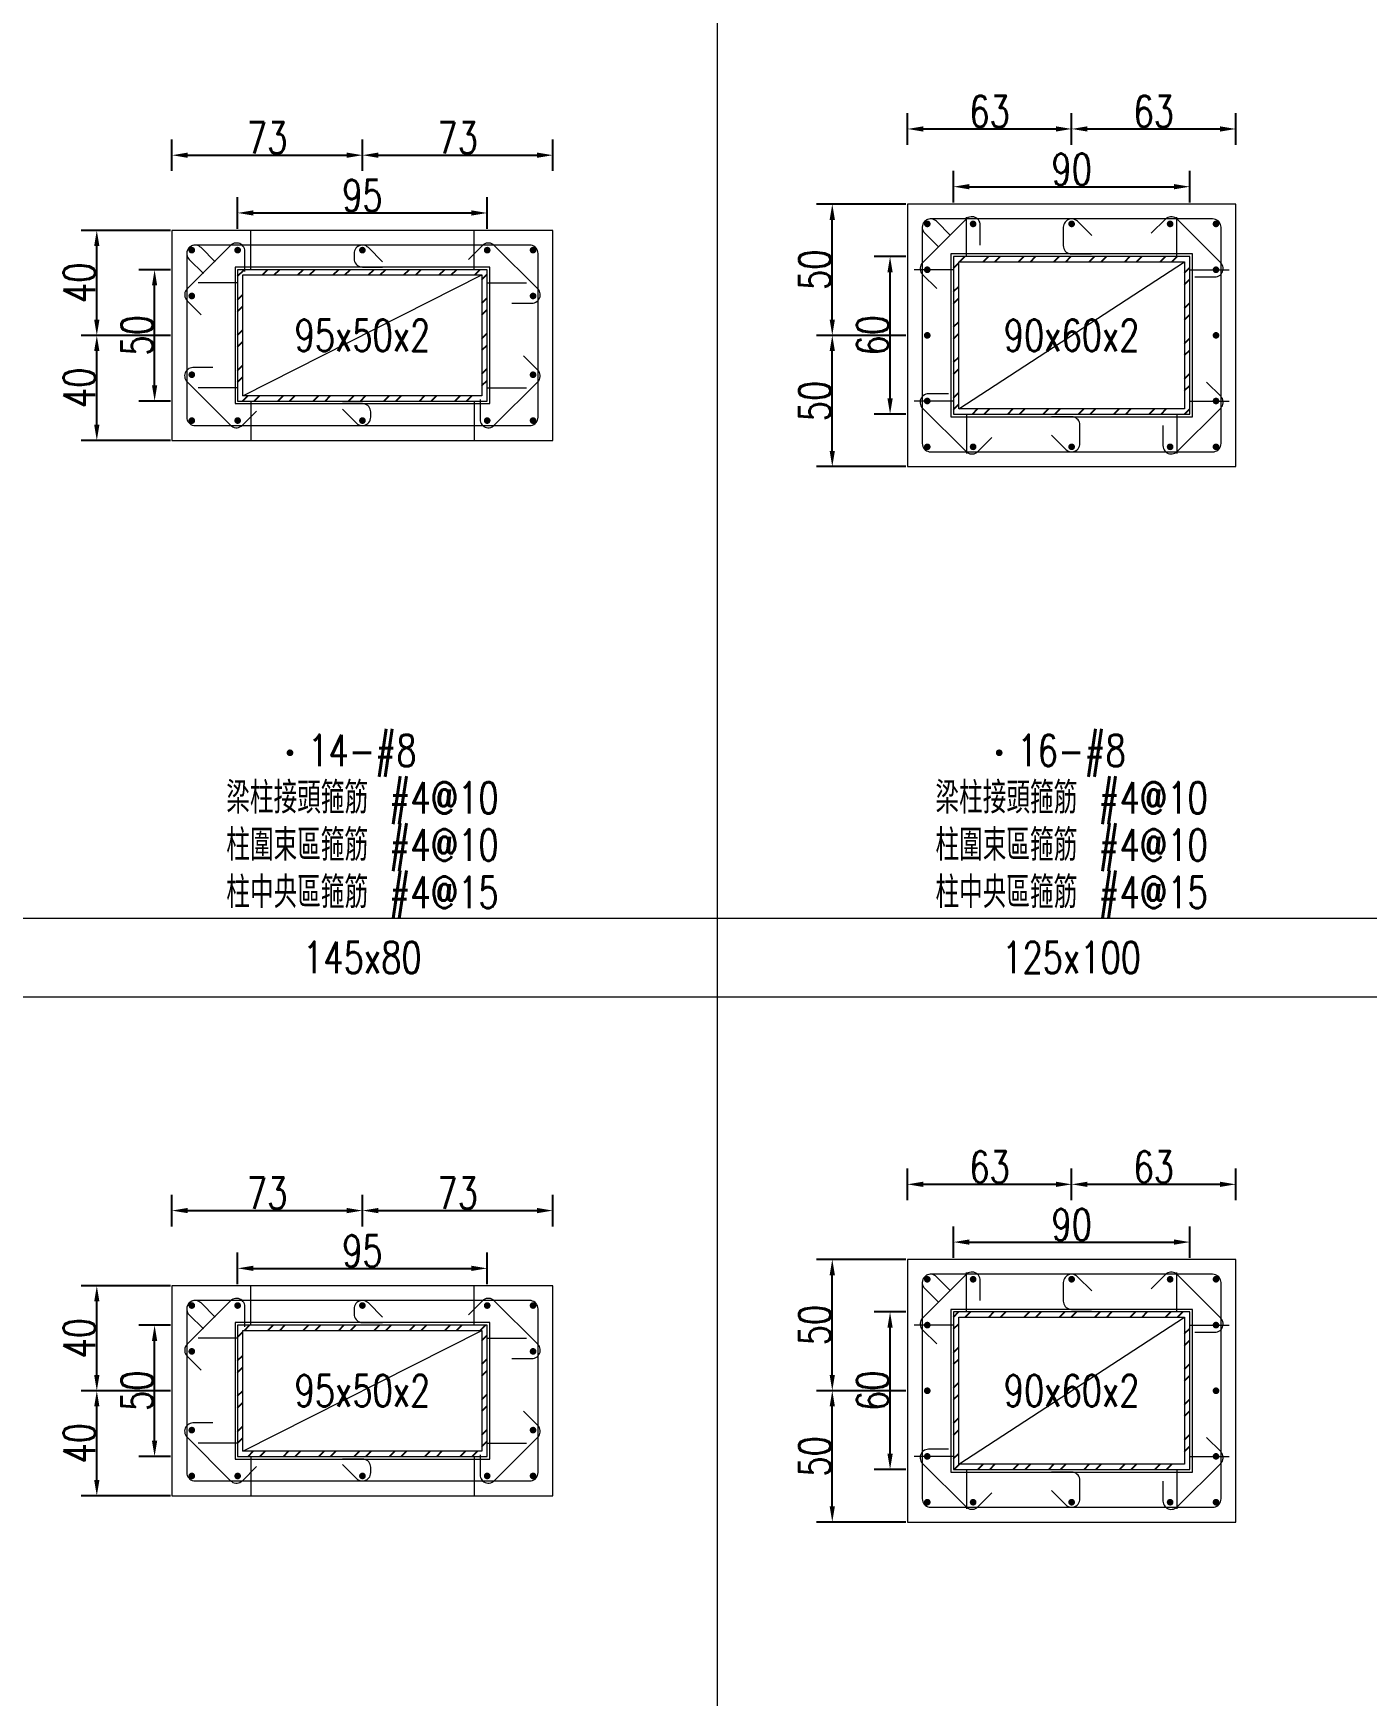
# Model space of a CAD drawing. Header units: millimetres. Extents: x 0 to 3905, y 0 to 8880.
# Drawn here: x 920 to 1427, y 6568 to 7201 of the extents above; entities that cross this region are included whole.
import ezdxf
from ezdxf.enums import TextEntityAlignment as Align

# ---------------------------------------------------------------- set-up
doc = ezdxf.new("R2010")
doc.units = ezdxf.units.MM
doc.layers.get('DEFPOINTS').update_dxf_attribs({"color": 3})
for name, color, linetype in [('Hatch線', 6, 'Continuous'), ('主筋斷面', 2, 'Continuous'), ('文字-主筋根數', 7, 'Continuous'), ('文字-剪力筋 中央區', 7, 'Continuous'), ('文字-剪力筋-BC', 7, 'Continuous'), ('文字-剪力筋-圍束區', 7, 'Continuous'), ('文字-斷面尺寸', 7, 'Continuous'), ('文字-輔助字', 7, 'Continuous'), ('柱斷面線', 4, 'Continuous'), ('標註字', 4, 'Continuous'), ('箍筋線', 1, 'Continuous'), ('網格線', 7, 'Continuous'), ('鋼柱', 11, 'Continuous')]:
    doc.layers.add(name, color=color, linetype=linetype)
doc.styles.add('note', font='txt.shx', dxfattribs={"width": 0.75, "height": 12})
doc.styles.add('txt', font='txt.shx', dxfattribs={"height": 0.2, "bigfont": 'chineset.shx'})
doc.dimstyles.new('RCAD_DIM', dxfattribs={"dimtxt": 12, "dimasz": 6, "dimexe": 6, "dimexo": 0.625, "dimtad": 1, "dimdec": 0, "dimdsep": 46, "dimtxsty": 'note', "dimcen": 2.5, "dimclrd": 256, "dimclre": 256, "dimclrt": 256, "dimadec": 0, "dimazin": 0, "dimtfac": 1, "dimtmove": 0, "dimatfit": 3, "dimfxl": 0, "dimtolj": 1, "dimarcsym": 0})

# ---------------------------------------------------------------- blocks, each defined once
blk = doc.blocks.new('*D642')
at = {"layer": 'DEFPOINTS', "color": 0}
for p in [(1092.5, 6730.625), (997.5, 6724), (1092.5, 6724)]:
    blk.add_point(p, dxfattribs=at)
at = {"layer": '標註字', "lineweight": -2}
for p, q in [((997.5, 6724.625), (997.5, 6736.625)), ((1092.5, 6724.625), (1092.5, 6736.625)), ((1003.5, 6730.625), (1086.5, 6730.625))]:
    blk.add_line(p, q, dxfattribs=at)
at = {"layer": '標註字'}
for points in [[(1003.5, 6731.625), (1003.5, 6729.625), (997.5, 6730.625)], [(1086.5, 6729.625), (1086.5, 6731.625), (1092.5, 6730.625)]]:
    blk.add_solid(points, dxfattribs=at)
at = {"layer": '標註字', "insert": (1045, 6737.25), "char_height": 12, "attachment_point": 5, "style": 'note'}
blk.add_mtext('\\A1;95', dxfattribs=at)
blk = doc.blocks.new('*D643')
at = {"layer": 'DEFPOINTS', "color": 0}
for p in [(965.875, 6709), (972.5, 6709), (972.5, 6659)]:
    blk.add_point(p, dxfattribs=at)
at = {"layer": '標註字', "lineweight": -2}
for p, q in [((971.875, 6709), (959.875, 6709)), ((965.875, 6665), (965.875, 6703)), ((971.875, 6659), (959.875, 6659))]:
    blk.add_line(p, q, dxfattribs=at)
at = {"layer": '標註字'}
for points in [[(966.875, 6703), (964.875, 6703), (965.875, 6709)], [(964.875, 6665), (966.875, 6665), (965.875, 6659)]]:
    blk.add_solid(points, dxfattribs=at)
at = {"layer": '標註字', "insert": (959.25, 6684), "char_height": 12, "attachment_point": 5, "rotation": 90, "style": 'note'}
blk.add_mtext('\\A1;50', dxfattribs=at)
blk = doc.blocks.new('*D644')
at = {"layer": 'DEFPOINTS', "color": 0}
for p in [(1045, 6752.625), (972.5, 6746), (1045, 6746)]:
    blk.add_point(p, dxfattribs=at)
at = {"layer": '標註字', "lineweight": -2}
for p, q in [((972.5, 6746.625), (972.5, 6758.625)), ((1045, 6746.625), (1045, 6758.625)), ((978.5, 6752.625), (1039, 6752.625))]:
    blk.add_line(p, q, dxfattribs=at)
at = {"layer": '標註字'}
for points in [[(978.5, 6753.625), (978.5, 6751.625), (972.5, 6752.625)], [(1039, 6751.625), (1039, 6753.625), (1045, 6752.625)]]:
    blk.add_solid(points, dxfattribs=at)
at = {"layer": '標註字', "insert": (1008.75, 6759.25), "char_height": 12, "attachment_point": 5, "style": 'note'}
blk.add_mtext('\\A1;73', dxfattribs=at)
blk = doc.blocks.new('*D645')
at = {"layer": 'DEFPOINTS', "color": 0}
for p in [(1117.5, 6752.625), (1045, 6746), (1117.5, 6746)]:
    blk.add_point(p, dxfattribs=at)
at = {"layer": '標註字', "lineweight": -2}
for p, q in [((1045, 6746.625), (1045, 6758.625)), ((1117.5, 6746.625), (1117.5, 6758.625)), ((1051, 6752.625), (1111.5, 6752.625))]:
    blk.add_line(p, q, dxfattribs=at)
at = {"layer": '標註字'}
for points in [[(1051, 6753.625), (1051, 6751.625), (1045, 6752.625)], [(1111.5, 6751.625), (1111.5, 6753.625), (1117.5, 6752.625)]]:
    blk.add_solid(points, dxfattribs=at)
at = {"layer": '標註字', "insert": (1081.25, 6759.25), "char_height": 12, "attachment_point": 5, "style": 'note'}
blk.add_mtext('\\A1;73', dxfattribs=at)
blk = doc.blocks.new('*D646')
at = {"layer": 'DEFPOINTS', "color": 0}
for p in [(943.875, 6684), (972.5, 6684), (972.5, 6644)]:
    blk.add_point(p, dxfattribs=at)
at = {"layer": '標註字', "lineweight": -2}
for p, q in [((971.875, 6684), (937.875, 6684)), ((943.875, 6650), (943.875, 6678)), ((971.875, 6644), (937.875, 6644))]:
    blk.add_line(p, q, dxfattribs=at)
at = {"layer": '標註字'}
for points in [[(944.875, 6678), (942.875, 6678), (943.875, 6684)], [(942.875, 6650), (944.875, 6650), (943.875, 6644)]]:
    blk.add_solid(points, dxfattribs=at)
at = {"layer": '標註字', "insert": (937.25, 6664), "char_height": 12, "attachment_point": 5, "rotation": 90, "style": 'note'}
blk.add_mtext('\\A1;40', dxfattribs=at)
blk = doc.blocks.new('*D647')
at = {"layer": 'DEFPOINTS', "color": 0}
for p in [(943.875, 6724), (972.5, 6724), (972.5, 6684)]:
    blk.add_point(p, dxfattribs=at)
at = {"layer": '標註字', "lineweight": -2}
for p, q in [((971.875, 6724), (937.875, 6724)), ((943.875, 6690), (943.875, 6718)), ((971.875, 6684), (937.875, 6684))]:
    blk.add_line(p, q, dxfattribs=at)
at = {"layer": '標註字'}
for points in [[(944.875, 6718), (942.875, 6718), (943.875, 6724)], [(942.875, 6690), (944.875, 6690), (943.875, 6684)]]:
    blk.add_solid(points, dxfattribs=at)
at = {"layer": '標註字', "insert": (937.25, 6704), "char_height": 12, "attachment_point": 5, "rotation": 90, "style": 'note'}
blk.add_mtext('\\A1;40', dxfattribs=at)
blk = doc.blocks.new('Circle_Filled')
at = {"const_width": 0.5}
blk.add_lwpolyline([(-0.25, 0, 1), (0.25, 0, 1)], format="xyb", close=True, dxfattribs=at)
blk = doc.blocks.new('*D648')
at = {"layer": 'DEFPOINTS', "color": 0}
for p in [(1092.5, 7132.625), (997.5, 7126), (1092.5, 7126)]:
    blk.add_point(p, dxfattribs=at)
at = {"layer": '標註字', "lineweight": -2}
for p, q in [((997.5, 7126.625), (997.5, 7138.625)), ((1092.5, 7126.625), (1092.5, 7138.625)), ((1003.5, 7132.625), (1086.5, 7132.625))]:
    blk.add_line(p, q, dxfattribs=at)
at = {"layer": '標註字'}
for points in [[(1003.5, 7133.625), (1003.5, 7131.625), (997.5, 7132.625)], [(1086.5, 7131.625), (1086.5, 7133.625), (1092.5, 7132.625)]]:
    blk.add_solid(points, dxfattribs=at)
at = {"layer": '標註字', "insert": (1045, 7139.25), "char_height": 12, "attachment_point": 5, "style": 'note'}
blk.add_mtext('\\A1;95', dxfattribs=at)
blk = doc.blocks.new('*D649')
at = {"layer": 'DEFPOINTS', "color": 0}
for p in [(965.875, 7111), (972.5, 7111), (972.5, 7061)]:
    blk.add_point(p, dxfattribs=at)
at = {"layer": '標註字', "lineweight": -2}
for p, q in [((971.875, 7111), (959.875, 7111)), ((965.875, 7067), (965.875, 7105)), ((971.875, 7061), (959.875, 7061))]:
    blk.add_line(p, q, dxfattribs=at)
at = {"layer": '標註字'}
for points in [[(966.875, 7105), (964.875, 7105), (965.875, 7111)], [(964.875, 7067), (966.875, 7067), (965.875, 7061)]]:
    blk.add_solid(points, dxfattribs=at)
at = {"layer": '標註字', "insert": (959.25, 7086), "char_height": 12, "attachment_point": 5, "rotation": 90, "style": 'note'}
blk.add_mtext('\\A1;50', dxfattribs=at)
blk = doc.blocks.new('*D650')
at = {"layer": 'DEFPOINTS', "color": 0}
for p in [(1045, 7154.625), (972.5, 7148), (1045, 7148)]:
    blk.add_point(p, dxfattribs=at)
at = {"layer": '標註字', "lineweight": -2}
for p, q in [((972.5, 7148.625), (972.5, 7160.625)), ((1045, 7148.625), (1045, 7160.625)), ((978.5, 7154.625), (1039, 7154.625))]:
    blk.add_line(p, q, dxfattribs=at)
at = {"layer": '標註字'}
for points in [[(978.5, 7155.625), (978.5, 7153.625), (972.5, 7154.625)], [(1039, 7153.625), (1039, 7155.625), (1045, 7154.625)]]:
    blk.add_solid(points, dxfattribs=at)
at = {"layer": '標註字', "insert": (1008.75, 7161.25), "char_height": 12, "attachment_point": 5, "style": 'note'}
blk.add_mtext('\\A1;73', dxfattribs=at)
blk = doc.blocks.new('*D651')
at = {"layer": 'DEFPOINTS', "color": 0}
for p in [(1117.5, 7154.625), (1045, 7148), (1117.5, 7148)]:
    blk.add_point(p, dxfattribs=at)
at = {"layer": '標註字', "lineweight": -2}
for p, q in [((1045, 7148.625), (1045, 7160.625)), ((1117.5, 7148.625), (1117.5, 7160.625)), ((1051, 7154.625), (1111.5, 7154.625))]:
    blk.add_line(p, q, dxfattribs=at)
at = {"layer": '標註字'}
for points in [[(1051, 7155.625), (1051, 7153.625), (1045, 7154.625)], [(1111.5, 7153.625), (1111.5, 7155.625), (1117.5, 7154.625)]]:
    blk.add_solid(points, dxfattribs=at)
at = {"layer": '標註字', "insert": (1081.25, 7161.25), "char_height": 12, "attachment_point": 5, "style": 'note'}
blk.add_mtext('\\A1;73', dxfattribs=at)
blk = doc.blocks.new('*D652')
at = {"layer": 'DEFPOINTS', "color": 0}
for p in [(943.875, 7086), (972.5, 7086), (972.5, 7046)]:
    blk.add_point(p, dxfattribs=at)
at = {"layer": '標註字', "lineweight": -2}
for p, q in [((971.875, 7086), (937.875, 7086)), ((943.875, 7052), (943.875, 7080)), ((971.875, 7046), (937.875, 7046))]:
    blk.add_line(p, q, dxfattribs=at)
at = {"layer": '標註字'}
for points in [[(944.875, 7080), (942.875, 7080), (943.875, 7086)], [(942.875, 7052), (944.875, 7052), (943.875, 7046)]]:
    blk.add_solid(points, dxfattribs=at)
at = {"layer": '標註字', "insert": (937.25, 7066), "char_height": 12, "attachment_point": 5, "rotation": 90, "style": 'note'}
blk.add_mtext('\\A1;40', dxfattribs=at)
blk = doc.blocks.new('*D653')
at = {"layer": 'DEFPOINTS', "color": 0}
for p in [(943.875, 7126), (972.5, 7126), (972.5, 7086)]:
    blk.add_point(p, dxfattribs=at)
at = {"layer": '標註字', "lineweight": -2}
for p, q in [((971.875, 7126), (937.875, 7126)), ((943.875, 7092), (943.875, 7120)), ((971.875, 7086), (937.875, 7086))]:
    blk.add_line(p, q, dxfattribs=at)
at = {"layer": '標註字'}
for points in [[(944.875, 7120), (942.875, 7120), (943.875, 7126)], [(942.875, 7092), (944.875, 7092), (943.875, 7086)]]:
    blk.add_solid(points, dxfattribs=at)
at = {"layer": '標註字', "insert": (937.25, 7106), "char_height": 12, "attachment_point": 5, "rotation": 90, "style": 'note'}
blk.add_mtext('\\A1;40', dxfattribs=at)
blk = doc.blocks.new('*D774')
at = {"layer": 'DEFPOINTS', "color": 0}
for p in [(1360, 6740.625), (1270, 6734), (1360, 6734)]:
    blk.add_point(p, dxfattribs=at)
at = {"layer": '標註字', "lineweight": -2}
for p, q in [((1270, 6734.625), (1270, 6746.625)), ((1360, 6734.625), (1360, 6746.625)), ((1276, 6740.625), (1354, 6740.625))]:
    blk.add_line(p, q, dxfattribs=at)
at = {"layer": '標註字'}
for points in [[(1276, 6741.625), (1276, 6739.625), (1270, 6740.625)], [(1354, 6739.625), (1354, 6741.625), (1360, 6740.625)]]:
    blk.add_solid(points, dxfattribs=at)
at = {"layer": '標註字', "insert": (1315, 6747.25), "char_height": 12, "attachment_point": 5, "style": 'note'}
blk.add_mtext('\\A1;90', dxfattribs=at)
blk = doc.blocks.new('*D775')
at = {"layer": 'DEFPOINTS', "color": 0}
for p in [(1245.875, 6714), (1252.5, 6714), (1252.5, 6654)]:
    blk.add_point(p, dxfattribs=at)
at = {"layer": '標註字', "lineweight": -2}
for p, q in [((1251.875, 6714), (1239.875, 6714)), ((1245.875, 6660), (1245.875, 6708)), ((1251.875, 6654), (1239.875, 6654))]:
    blk.add_line(p, q, dxfattribs=at)
at = {"layer": '標註字'}
for points in [[(1246.875, 6708), (1244.875, 6708), (1245.875, 6714)], [(1244.875, 6660), (1246.875, 6660), (1245.875, 6654)]]:
    blk.add_solid(points, dxfattribs=at)
at = {"layer": '標註字', "insert": (1239.25, 6684), "char_height": 12, "attachment_point": 5, "rotation": 90, "style": 'note'}
blk.add_mtext('\\A1;60', dxfattribs=at)
blk = doc.blocks.new('*D776')
at = {"layer": 'DEFPOINTS', "color": 0}
for p in [(1315, 6762.625), (1252.5, 6756), (1315, 6756)]:
    blk.add_point(p, dxfattribs=at)
at = {"layer": '標註字', "lineweight": -2}
for p, q in [((1252.5, 6756.625), (1252.5, 6768.625)), ((1315, 6756.625), (1315, 6768.625)), ((1258.5, 6762.625), (1309, 6762.625))]:
    blk.add_line(p, q, dxfattribs=at)
at = {"layer": '標註字'}
for points in [[(1258.5, 6763.625), (1258.5, 6761.625), (1252.5, 6762.625)], [(1309, 6761.625), (1309, 6763.625), (1315, 6762.625)]]:
    blk.add_solid(points, dxfattribs=at)
at = {"layer": '標註字', "insert": (1283.75, 6769.25), "char_height": 12, "attachment_point": 5, "style": 'note'}
blk.add_mtext('\\A1;63', dxfattribs=at)
blk = doc.blocks.new('*D777')
at = {"layer": 'DEFPOINTS', "color": 0}
for p in [(1377.5, 6762.625), (1315, 6756), (1377.5, 6756)]:
    blk.add_point(p, dxfattribs=at)
at = {"layer": '標註字', "lineweight": -2}
for p, q in [((1315, 6756.625), (1315, 6768.625)), ((1377.5, 6756.625), (1377.5, 6768.625)), ((1321, 6762.625), (1371.5, 6762.625))]:
    blk.add_line(p, q, dxfattribs=at)
at = {"layer": '標註字'}
for points in [[(1321, 6763.625), (1321, 6761.625), (1315, 6762.625)], [(1371.5, 6761.625), (1371.5, 6763.625), (1377.5, 6762.625)]]:
    blk.add_solid(points, dxfattribs=at)
at = {"layer": '標註字', "insert": (1346.25, 6769.25), "char_height": 12, "attachment_point": 5, "style": 'note'}
blk.add_mtext('\\A1;63', dxfattribs=at)
blk = doc.blocks.new('*D778')
at = {"layer": 'DEFPOINTS', "color": 0}
for p in [(1223.875, 6684), (1252.5, 6684), (1252.5, 6634)]:
    blk.add_point(p, dxfattribs=at)
at = {"layer": '標註字', "lineweight": -2}
for p, q in [((1251.875, 6684), (1217.875, 6684)), ((1223.875, 6640), (1223.875, 6678)), ((1251.875, 6634), (1217.875, 6634))]:
    blk.add_line(p, q, dxfattribs=at)
at = {"layer": '標註字'}
for points in [[(1224.875, 6678), (1222.875, 6678), (1223.875, 6684)], [(1222.875, 6640), (1224.875, 6640), (1223.875, 6634)]]:
    blk.add_solid(points, dxfattribs=at)
at = {"layer": '標註字', "insert": (1217.25, 6659), "char_height": 12, "attachment_point": 5, "rotation": 90, "style": 'note'}
blk.add_mtext('\\A1;50', dxfattribs=at)
blk = doc.blocks.new('*D779')
at = {"layer": 'DEFPOINTS', "color": 0}
for p in [(1223.875, 6734), (1252.5, 6734), (1252.5, 6684)]:
    blk.add_point(p, dxfattribs=at)
at = {"layer": '標註字', "lineweight": -2}
for p, q in [((1251.875, 6734), (1217.875, 6734)), ((1223.875, 6690), (1223.875, 6728)), ((1251.875, 6684), (1217.875, 6684))]:
    blk.add_line(p, q, dxfattribs=at)
at = {"layer": '標註字'}
for points in [[(1224.875, 6728), (1222.875, 6728), (1223.875, 6734)], [(1222.875, 6690), (1224.875, 6690), (1223.875, 6684)]]:
    blk.add_solid(points, dxfattribs=at)
at = {"layer": '標註字', "insert": (1217.25, 6709), "char_height": 12, "attachment_point": 5, "rotation": 90, "style": 'note'}
blk.add_mtext('\\A1;50', dxfattribs=at)
blk = doc.blocks.new('*D780')
at = {"layer": 'DEFPOINTS', "color": 0}
for p in [(1360, 7142.625), (1270, 7136), (1360, 7136)]:
    blk.add_point(p, dxfattribs=at)
at = {"layer": '標註字', "lineweight": -2}
for p, q in [((1270, 7136.625), (1270, 7148.625)), ((1360, 7136.625), (1360, 7148.625)), ((1276, 7142.625), (1354, 7142.625))]:
    blk.add_line(p, q, dxfattribs=at)
at = {"layer": '標註字'}
for points in [[(1276, 7143.625), (1276, 7141.625), (1270, 7142.625)], [(1354, 7141.625), (1354, 7143.625), (1360, 7142.625)]]:
    blk.add_solid(points, dxfattribs=at)
at = {"layer": '標註字', "insert": (1315, 7149.25), "char_height": 12, "attachment_point": 5, "style": 'note'}
blk.add_mtext('\\A1;90', dxfattribs=at)
blk = doc.blocks.new('*D781')
at = {"layer": 'DEFPOINTS', "color": 0}
for p in [(1245.875, 7116), (1252.5, 7116), (1252.5, 7056)]:
    blk.add_point(p, dxfattribs=at)
at = {"layer": '標註字', "lineweight": -2}
for p, q in [((1251.875, 7116), (1239.875, 7116)), ((1245.875, 7062), (1245.875, 7110)), ((1251.875, 7056), (1239.875, 7056))]:
    blk.add_line(p, q, dxfattribs=at)
at = {"layer": '標註字'}
for points in [[(1246.875, 7110), (1244.875, 7110), (1245.875, 7116)], [(1244.875, 7062), (1246.875, 7062), (1245.875, 7056)]]:
    blk.add_solid(points, dxfattribs=at)
at = {"layer": '標註字', "insert": (1239.25, 7086), "char_height": 12, "attachment_point": 5, "rotation": 90, "style": 'note'}
blk.add_mtext('\\A1;60', dxfattribs=at)
blk = doc.blocks.new('*D782')
at = {"layer": 'DEFPOINTS', "color": 0}
for p in [(1315, 7164.625), (1252.5, 7158), (1315, 7158)]:
    blk.add_point(p, dxfattribs=at)
at = {"layer": '標註字', "lineweight": -2}
for p, q in [((1252.5, 7158.625), (1252.5, 7170.625)), ((1315, 7158.625), (1315, 7170.625)), ((1258.5, 7164.625), (1309, 7164.625))]:
    blk.add_line(p, q, dxfattribs=at)
at = {"layer": '標註字'}
for points in [[(1258.5, 7165.625), (1258.5, 7163.625), (1252.5, 7164.625)], [(1309, 7163.625), (1309, 7165.625), (1315, 7164.625)]]:
    blk.add_solid(points, dxfattribs=at)
at = {"layer": '標註字', "insert": (1283.75, 7171.25), "char_height": 12, "attachment_point": 5, "style": 'note'}
blk.add_mtext('\\A1;63', dxfattribs=at)
blk = doc.blocks.new('*D783')
at = {"layer": 'DEFPOINTS', "color": 0}
for p in [(1377.5, 7164.625), (1315, 7158), (1377.5, 7158)]:
    blk.add_point(p, dxfattribs=at)
at = {"layer": '標註字', "lineweight": -2}
for p, q in [((1315, 7158.625), (1315, 7170.625)), ((1377.5, 7158.625), (1377.5, 7170.625)), ((1321, 7164.625), (1371.5, 7164.625))]:
    blk.add_line(p, q, dxfattribs=at)
at = {"layer": '標註字'}
for points in [[(1321, 7165.625), (1321, 7163.625), (1315, 7164.625)], [(1371.5, 7163.625), (1371.5, 7165.625), (1377.5, 7164.625)]]:
    blk.add_solid(points, dxfattribs=at)
at = {"layer": '標註字', "insert": (1346.25, 7171.25), "char_height": 12, "attachment_point": 5, "style": 'note'}
blk.add_mtext('\\A1;63', dxfattribs=at)
blk = doc.blocks.new('*D784')
at = {"layer": 'DEFPOINTS', "color": 0}
for p in [(1223.875, 7086), (1252.5, 7086), (1252.5, 7036)]:
    blk.add_point(p, dxfattribs=at)
at = {"layer": '標註字', "lineweight": -2}
for p, q in [((1251.875, 7086), (1217.875, 7086)), ((1223.875, 7042), (1223.875, 7080)), ((1251.875, 7036), (1217.875, 7036))]:
    blk.add_line(p, q, dxfattribs=at)
at = {"layer": '標註字'}
for points in [[(1224.875, 7080), (1222.875, 7080), (1223.875, 7086)], [(1222.875, 7042), (1224.875, 7042), (1223.875, 7036)]]:
    blk.add_solid(points, dxfattribs=at)
at = {"layer": '標註字', "insert": (1217.25, 7061), "char_height": 12, "attachment_point": 5, "rotation": 90, "style": 'note'}
blk.add_mtext('\\A1;50', dxfattribs=at)
blk = doc.blocks.new('*D785')
at = {"layer": 'DEFPOINTS', "color": 0}
for p in [(1223.875, 7136), (1252.5, 7136), (1252.5, 7086)]:
    blk.add_point(p, dxfattribs=at)
at = {"layer": '標註字', "lineweight": -2}
for p, q in [((1251.875, 7136), (1217.875, 7136)), ((1223.875, 7092), (1223.875, 7130)), ((1251.875, 7086), (1217.875, 7086))]:
    blk.add_line(p, q, dxfattribs=at)
at = {"layer": '標註字'}
for points in [[(1224.875, 7130), (1222.875, 7130), (1223.875, 7136)], [(1222.875, 7092), (1224.875, 7092), (1223.875, 7086)]]:
    blk.add_solid(points, dxfattribs=at)
at = {"layer": '標註字', "insert": (1217.25, 7111), "char_height": 12, "attachment_point": 5, "rotation": 90, "style": 'note'}
blk.add_mtext('\\A1;50', dxfattribs=at)

msp = doc.modelspace()

# ---------------------------------------------------------------- hatches: boundary and pattern name
at = {"layer": 'Hatch線'}
h = msp.add_hatch(dxfattribs=at)
h.set_pattern_fill('ANSI32', color=256, style=0)
h.paths.add_polyline_path([(1270, 7056), (1360, 7056), (1360, 7116), (1270, 7116)], flags=17)
h.paths.add_polyline_path([(1272, 7058), (1272, 7114), (1358, 7114), (1358, 7058)])
h = msp.add_hatch(dxfattribs=at)
h.set_pattern_fill('ANSI32', color=256, style=0)
h.paths.add_polyline_path([(997.5, 7061), (1092.5, 7061), (1092.5, 7111), (997.5, 7111)], flags=17)
h.paths.add_polyline_path([(999.5, 7063), (999.5, 7109), (1090.5, 7109), (1090.5, 7063)])
h = msp.add_hatch(dxfattribs=at)
h.set_pattern_fill('ANSI32', color=256, style=0)
h.paths.add_polyline_path([(1270, 6654), (1360, 6654), (1360, 6714), (1270, 6714)], flags=17)
h.paths.add_polyline_path([(1272, 6656), (1272, 6712), (1358, 6712), (1358, 6656)])
h = msp.add_hatch(dxfattribs=at)
h.set_pattern_fill('ANSI32', color=256, style=0)
h.paths.add_polyline_path([(997.5, 6659), (1092.5, 6659), (1092.5, 6709), (997.5, 6709)], flags=17)
h.paths.add_polyline_path([(999.5, 6661), (999.5, 6707), (1090.5, 6707), (1090.5, 6661)])

# ---------------------------------------------------------------- linework, layer by layer
at = {"layer": 'DEFPOINTS', "lineweight": 5}
for points in [[(1275, 7116), (1275, 7131)], [(1355, 7116), (1355, 7131)], [(1002.5, 7111), (1002.5, 7126)], [(1087.5, 7111), (1087.5, 7126)], [(997.5, 7060), (1093.5, 7060), (1093.5, 7112), (996.5, 7112), (996.5, 7060), (997.5, 7060)], [(1270, 7055), (1361, 7055), (1361, 7117), (1269, 7117), (1269, 7055), (1270, 7055)], [(1272, 7058), (1358, 7114)], [(997.5, 7106), (982.5, 7106)], [(999.5, 7063), (1090.5, 7109)], [(1092.5, 7106), (1107.5, 7106)], [(1270, 7111), (1255, 7111)], [(1360, 7111), (1375, 7111)], [(997.5, 7066), (982.5, 7066)], [(1002.5, 7061), (1002.5, 7046)], [(1087.5, 7061), (1087.5, 7046)], [(1092.5, 7066), (1107.5, 7066)], [(1270, 7061), (1255, 7061)], [(1360, 7061), (1375, 7061)], [(1275, 7056), (1275, 7041)], [(1355, 7056), (1355, 7041)], [(1275, 6714), (1275, 6729)], [(1355, 6714), (1355, 6729)], [(1002.5, 6709), (1002.5, 6724)], [(1087.5, 6709), (1087.5, 6724)], [(1270, 6653), (1361, 6653), (1361, 6715), (1269, 6715), (1269, 6653), (1270, 6653)], [(997.5, 6658), (1093.5, 6658), (1093.5, 6710), (996.5, 6710), (996.5, 6658), (997.5, 6658)], [(999.5, 6661), (1090.5, 6707)], [(1270, 6709), (1255, 6709)], [(1272, 6656), (1358, 6712)], [(1360, 6709), (1375, 6709)], [(997.5, 6704), (982.5, 6704)], [(1092.5, 6704), (1107.5, 6704)], [(997.5, 6664), (982.5, 6664)], [(1092.5, 6664), (1107.5, 6664)], [(1002.5, 6659), (1002.5, 6644)], [(1087.5, 6659), (1087.5, 6644)], [(1270, 6659), (1255, 6659)], [(1360, 6659), (1375, 6659)], [(1275, 6654), (1275, 6639)], [(1355, 6654), (1355, 6639)]]:
    msp.add_lwpolyline(points, dxfattribs=at)
at = {"layer": '柱斷面線', "lineweight": 5}
for points in [[(1252.5, 7036), (1377.5, 7036), (1377.5, 7136), (1252.5, 7136), (1252.5, 7036)], [(972.5, 7046), (1117.5, 7046), (1117.5, 7126), (972.5, 7126), (972.5, 7046)], [(1252.5, 6634), (1377.5, 6634), (1377.5, 6734), (1252.5, 6734), (1252.5, 6634)], [(972.5, 6644), (1117.5, 6644), (1117.5, 6724), (972.5, 6724), (972.5, 6644)]]:
    msp.add_lwpolyline(points, dxfattribs=at)
at = {"layer": '箍筋線', "lineweight": 5}
for points in [[(1280.23, 7120.39), (1280.23, 7128.01), (1280.18, 7128.54), (1280.05, 7129.06), (1279.83, 7129.55), (1279.53, 7129.99), (1279.17, 7130.38), (1278.74, 7130.7), (1278.27, 7130.94), (1277.76, 7131.11), (1277.23, 7131.18), (1276.7, 7131.17), (1276.17, 7131.06), (1275.67, 7130.87), (1275.21, 7130.6), (1274.81, 7130.26), (1258.24, 7113.69), (1257.89, 7113.27), (1257.61, 7112.79), (1257.42, 7112.27), (1257.33, 7111.73), (1257.33, 7111.17), (1257.42, 7110.63), (1257.61, 7110.11), (1257.89, 7109.63), (1258.24, 7109.2), (1263.63, 7103.82)], [(1361.89, 7108.27), (1369.51, 7108.27), (1370.04, 7108.32), (1370.56, 7108.45), (1371.05, 7108.67), (1371.49, 7108.97), (1371.88, 7109.33), (1372.2, 7109.76), (1372.44, 7110.23), (1372.61, 7110.74), (1372.68, 7111.27), (1372.67, 7111.8), (1372.56, 7112.33), (1372.37, 7112.83), (1372.1, 7113.29), (1371.76, 7113.69), (1355.19, 7130.26), (1354.77, 7130.61), (1354.29, 7130.89), (1353.77, 7131.08), (1353.23, 7131.17), (1352.67, 7131.17), (1352.13, 7131.08), (1351.61, 7130.89), (1351.13, 7130.61), (1350.7, 7130.26), (1345.32, 7124.87)], [(1268.94, 7124.05), (1263.56, 7129.44), (1263.15, 7129.78), (1262.69, 7130.05), (1262.19, 7130.24), (1261.67, 7130.35), (1261.13, 7130.36), (1260.6, 7130.29), (1260.09, 7130.12), (1259.62, 7129.88), (1259.19, 7129.56), (1258.83, 7129.17), (1258.53, 7128.73), (1258.31, 7128.24), (1258.18, 7127.72), (1258.13, 7127.19), (1258.13, 7044.81), (1258.18, 7044.26), (1258.33, 7043.72), (1258.56, 7043.22), (1258.88, 7042.77), (1259.27, 7042.38), (1259.72, 7042.06), (1260.22, 7041.83), (1260.76, 7041.68), (1261.31, 7041.63), (1368.69, 7041.63), (1369.24, 7041.68), (1369.78, 7041.83), (1370.28, 7042.06), (1370.73, 7042.38), (1371.12, 7042.77), (1371.44, 7043.22), (1371.67, 7043.72), (1371.82, 7044.26), (1371.87, 7044.81), (1371.87, 7127.19), (1371.82, 7127.74), (1371.67, 7128.28), (1371.44, 7128.78), (1371.12, 7129.23), (1370.73, 7129.62), (1370.28, 7129.94), (1369.78, 7130.17), (1369.24, 7130.32), (1368.69, 7130.37), (1261.31, 7130.37), (1260.78, 7130.32), (1260.26, 7130.19), (1259.77, 7129.97), (1259.33, 7129.67), (1258.94, 7129.31), (1258.62, 7128.88), (1258.38, 7128.41), (1258.21, 7127.9), (1258.14, 7127.37), (1258.15, 7126.83), (1258.26, 7126.31), (1258.45, 7125.81), (1258.72, 7125.35), (1259.06, 7124.94), (1264.45, 7119.56)], [(1322.63, 7124.05), (1317.25, 7129.44), (1316.84, 7129.78), (1316.38, 7130.05), (1315.88, 7130.24), (1315.36, 7130.35), (1314.82, 7130.36), (1314.29, 7130.29), (1313.78, 7130.12), (1313.31, 7129.88), (1312.88, 7129.56), (1312.52, 7129.17), (1312.22, 7128.73), (1312, 7128.24), (1311.87, 7127.72), (1311.83, 7127.19), (1311.83, 7120.17), (1311.87, 7119.62), (1312.02, 7119.09), (1312.25, 7118.59), (1312.57, 7118.13), (1312.96, 7117.74), (1313.41, 7117.43), (1313.91, 7117.19), (1314.45, 7117.05), (1315, 7117), (1322.62, 7117)], [(1000.23, 7110.39), (1000.23, 7118.01), (1000.18, 7118.54), (1000.05, 7119.06), (999.83, 7119.55), (999.53, 7119.99), (999.17, 7120.38), (998.74, 7120.7), (998.27, 7120.94), (997.76, 7121.11), (997.23, 7121.18), (996.7, 7121.17), (996.17, 7121.06), (995.67, 7120.87), (995.21, 7120.6), (994.81, 7120.26), (978.24, 7103.69), (977.89, 7103.27), (977.61, 7102.79), (977.42, 7102.27), (977.33, 7101.73), (977.33, 7101.17), (977.42, 7100.63), (977.61, 7100.11), (977.89, 7099.63), (978.24, 7099.2), (983.63, 7093.82)], [(988.94, 7114.05), (983.56, 7119.44), (983.15, 7119.78), (982.69, 7120.05), (982.19, 7120.24), (981.67, 7120.35), (981.13, 7120.36), (980.6, 7120.29), (980.09, 7120.12), (979.62, 7119.88), (979.19, 7119.56), (978.83, 7119.17), (978.53, 7118.73), (978.31, 7118.24), (978.18, 7117.72), (978.14, 7117.19), (978.14, 7054.81), (978.18, 7054.26), (978.33, 7053.72), (978.56, 7053.22), (978.88, 7052.77), (979.27, 7052.38), (979.72, 7052.06), (980.22, 7051.83), (980.76, 7051.68), (981.31, 7051.63), (1108.69, 7051.63), (1109.24, 7051.68), (1109.78, 7051.83), (1110.28, 7052.06), (1110.73, 7052.38), (1111.12, 7052.77), (1111.44, 7053.22), (1111.67, 7053.72), (1111.82, 7054.26), (1111.86, 7054.81), (1111.86, 7117.19), (1111.82, 7117.74), (1111.67, 7118.28), (1111.44, 7118.78), (1111.12, 7119.23), (1110.73, 7119.62), (1110.28, 7119.94), (1109.78, 7120.17), (1109.24, 7120.32), (1108.69, 7120.37), (981.31, 7120.37), (980.78, 7120.32), (980.26, 7120.19), (979.77, 7119.97), (979.33, 7119.67), (978.94, 7119.31), (978.62, 7118.88), (978.38, 7118.41), (978.21, 7117.9), (978.14, 7117.37), (978.15, 7116.83), (978.26, 7116.31), (978.45, 7115.81), (978.72, 7115.35), (979.06, 7114.94), (984.45, 7109.56)], [(1052.63, 7114.05), (1047.25, 7119.44), (1046.84, 7119.78), (1046.38, 7120.05), (1045.88, 7120.24), (1045.36, 7120.35), (1044.82, 7120.36), (1044.29, 7120.29), (1043.78, 7120.12), (1043.31, 7119.88), (1042.88, 7119.56), (1042.52, 7119.17), (1042.22, 7118.73), (1042, 7118.24), (1041.87, 7117.72), (1041.83, 7117.19), (1041.83, 7115.17), (1041.87, 7114.62), (1042.02, 7114.09), (1042.25, 7113.59), (1042.57, 7113.13), (1042.96, 7112.74), (1043.41, 7112.43), (1043.91, 7112.19), (1044.45, 7112.05), (1045, 7112), (1052.62, 7112)], [(1101.89, 7098.27), (1109.51, 7098.27), (1110.04, 7098.32), (1110.56, 7098.45), (1111.05, 7098.67), (1111.49, 7098.97), (1111.88, 7099.33), (1112.2, 7099.76), (1112.44, 7100.23), (1112.61, 7100.74), (1112.68, 7101.27), (1112.67, 7101.8), (1112.56, 7102.33), (1112.37, 7102.83), (1112.1, 7103.29), (1111.76, 7103.69), (1095.19, 7120.26), (1094.77, 7120.61), (1094.29, 7120.89), (1093.77, 7121.08), (1093.23, 7121.17), (1092.67, 7121.17), (1092.13, 7121.08), (1091.61, 7120.89), (1091.13, 7120.61), (1090.7, 7120.26), (1085.32, 7114.87)], [(988.11, 7073.73), (980.49, 7073.73), (979.96, 7073.68), (979.44, 7073.55), (978.95, 7073.33), (978.51, 7073.03), (978.12, 7072.67), (977.8, 7072.24), (977.56, 7071.77), (977.39, 7071.26), (977.32, 7070.73), (977.33, 7070.2), (977.44, 7069.67), (977.63, 7069.17), (977.9, 7068.71), (978.24, 7068.31), (994.81, 7051.74), (995.23, 7051.39), (995.71, 7051.11), (996.23, 7050.92), (996.77, 7050.83), (997.33, 7050.83), (997.87, 7050.92), (998.39, 7051.11), (998.87, 7051.39), (999.3, 7051.74), (1004.68, 7057.13)], [(1089.77, 7061.61), (1089.77, 7053.99), (1089.82, 7053.46), (1089.95, 7052.94), (1090.17, 7052.45), (1090.47, 7052.01), (1090.83, 7051.62), (1091.26, 7051.3), (1091.73, 7051.06), (1092.24, 7050.89), (1092.77, 7050.82), (1093.3, 7050.83), (1093.83, 7050.94), (1094.33, 7051.13), (1094.79, 7051.4), (1095.19, 7051.74), (1111.76, 7068.31), (1112.11, 7068.73), (1112.39, 7069.21), (1112.58, 7069.73), (1112.67, 7070.27), (1112.67, 7070.83), (1112.58, 7071.37), (1112.39, 7071.89), (1112.11, 7072.37), (1111.76, 7072.8), (1106.37, 7078.18)], [(1349.77, 7051.61), (1349.77, 7043.99), (1349.82, 7043.46), (1349.95, 7042.94), (1350.17, 7042.45), (1350.47, 7042.01), (1350.83, 7041.62), (1351.26, 7041.3), (1351.73, 7041.06), (1352.24, 7040.89), (1352.77, 7040.82), (1353.3, 7040.83), (1353.83, 7040.94), (1354.33, 7041.13), (1354.79, 7041.4), (1355.19, 7041.74), (1371.76, 7058.31), (1372.11, 7058.73), (1372.39, 7059.21), (1372.58, 7059.73), (1372.67, 7060.27), (1372.67, 7060.83), (1372.58, 7061.37), (1372.39, 7061.89), (1372.11, 7062.37), (1371.76, 7062.8), (1366.37, 7068.18)], [(1268.11, 7063.73), (1260.49, 7063.73), (1259.96, 7063.68), (1259.44, 7063.55), (1258.95, 7063.33), (1258.51, 7063.03), (1258.12, 7062.67), (1257.8, 7062.24), (1257.56, 7061.77), (1257.39, 7061.26), (1257.32, 7060.73), (1257.33, 7060.2), (1257.44, 7059.67), (1257.63, 7059.17), (1257.9, 7058.71), (1258.24, 7058.31), (1274.81, 7041.74), (1275.23, 7041.39), (1275.71, 7041.11), (1276.23, 7040.92), (1276.77, 7040.83), (1277.33, 7040.83), (1277.87, 7040.92), (1278.39, 7041.11), (1278.87, 7041.39), (1279.3, 7041.74), (1284.68, 7047.13)], [(1037.37, 7057.95), (1042.75, 7052.56), (1043.16, 7052.22), (1043.62, 7051.95), (1044.12, 7051.76), (1044.64, 7051.65), (1045.18, 7051.64), (1045.71, 7051.71), (1046.22, 7051.88), (1046.69, 7052.12), (1047.12, 7052.44), (1047.48, 7052.83), (1047.78, 7053.27), (1048, 7053.76), (1048.13, 7054.28), (1048.17, 7054.81), (1048.17, 7056.83), (1048.13, 7057.38), (1047.98, 7057.91), (1047.75, 7058.41), (1047.43, 7058.87), (1047.04, 7059.26), (1046.59, 7059.57), (1046.09, 7059.81), (1045.55, 7059.95), (1045, 7060), (1037.38, 7060)], [(1307.37, 7047.95), (1312.75, 7042.56), (1313.16, 7042.22), (1313.62, 7041.95), (1314.12, 7041.76), (1314.64, 7041.65), (1315.18, 7041.64), (1315.71, 7041.71), (1316.22, 7041.88), (1316.69, 7042.12), (1317.12, 7042.44), (1317.48, 7042.83), (1317.78, 7043.27), (1318, 7043.76), (1318.13, 7044.28), (1318.17, 7044.81), (1318.17, 7051.83), (1318.13, 7052.38), (1317.98, 7052.91), (1317.75, 7053.41), (1317.43, 7053.87), (1317.04, 7054.26), (1316.59, 7054.57), (1316.09, 7054.81), (1315.55, 7054.95), (1315, 7055), (1307.38, 7055)], [(1280.23, 6718.39), (1280.23, 6726.01), (1280.18, 6726.54), (1280.05, 6727.06), (1279.83, 6727.55), (1279.53, 6727.99), (1279.17, 6728.38), (1278.74, 6728.7), (1278.27, 6728.94), (1277.76, 6729.11), (1277.23, 6729.18), (1276.7, 6729.17), (1276.17, 6729.06), (1275.67, 6728.87), (1275.21, 6728.6), (1274.81, 6728.26), (1258.24, 6711.69), (1257.89, 6711.27), (1257.61, 6710.79), (1257.42, 6710.27), (1257.33, 6709.73), (1257.33, 6709.17), (1257.42, 6708.63), (1257.61, 6708.11), (1257.89, 6707.63), (1258.24, 6707.2), (1263.63, 6701.82)], [(1268.94, 6722.05), (1263.56, 6727.44), (1263.15, 6727.78), (1262.69, 6728.05), (1262.19, 6728.24), (1261.67, 6728.35), (1261.13, 6728.36), (1260.6, 6728.29), (1260.09, 6728.12), (1259.62, 6727.88), (1259.19, 6727.56), (1258.83, 6727.17), (1258.53, 6726.73), (1258.31, 6726.24), (1258.18, 6725.72), (1258.13, 6725.19), (1258.13, 6642.81), (1258.18, 6642.26), (1258.33, 6641.72), (1258.56, 6641.22), (1258.88, 6640.77), (1259.27, 6640.38), (1259.72, 6640.06), (1260.22, 6639.83), (1260.76, 6639.68), (1261.31, 6639.63), (1368.69, 6639.63), (1369.24, 6639.68), (1369.78, 6639.83), (1370.28, 6640.06), (1370.73, 6640.38), (1371.12, 6640.77), (1371.44, 6641.22), (1371.67, 6641.72), (1371.82, 6642.26), (1371.87, 6642.81), (1371.87, 6725.19), (1371.82, 6725.74), (1371.67, 6726.28), (1371.44, 6726.78), (1371.12, 6727.23), (1370.73, 6727.62), (1370.28, 6727.94), (1369.78, 6728.17), (1369.24, 6728.32), (1368.69, 6728.37), (1261.31, 6728.37), (1260.78, 6728.32), (1260.26, 6728.19), (1259.77, 6727.97), (1259.33, 6727.67), (1258.94, 6727.31), (1258.62, 6726.88), (1258.38, 6726.41), (1258.21, 6725.9), (1258.14, 6725.37), (1258.15, 6724.83), (1258.26, 6724.31), (1258.45, 6723.81), (1258.72, 6723.35), (1259.06, 6722.94), (1264.45, 6717.56)], [(1322.63, 6722.05), (1317.25, 6727.44), (1316.84, 6727.78), (1316.38, 6728.05), (1315.88, 6728.24), (1315.36, 6728.35), (1314.82, 6728.36), (1314.29, 6728.29), (1313.78, 6728.12), (1313.31, 6727.88), (1312.88, 6727.56), (1312.52, 6727.17), (1312.22, 6726.73), (1312, 6726.24), (1311.87, 6725.72), (1311.83, 6725.19), (1311.83, 6718.17), (1311.87, 6717.62), (1312.02, 6717.09), (1312.25, 6716.59), (1312.57, 6716.13), (1312.96, 6715.74), (1313.41, 6715.43), (1313.91, 6715.19), (1314.45, 6715.05), (1315, 6715), (1322.62, 6715)], [(1361.89, 6706.27), (1369.51, 6706.27), (1370.04, 6706.32), (1370.56, 6706.45), (1371.05, 6706.67), (1371.49, 6706.97), (1371.88, 6707.33), (1372.2, 6707.76), (1372.44, 6708.23), (1372.61, 6708.74), (1372.68, 6709.27), (1372.67, 6709.8), (1372.56, 6710.33), (1372.37, 6710.83), (1372.1, 6711.29), (1371.76, 6711.69), (1355.19, 6728.26), (1354.77, 6728.61), (1354.29, 6728.89), (1353.77, 6729.08), (1353.23, 6729.17), (1352.67, 6729.17), (1352.13, 6729.08), (1351.61, 6728.89), (1351.13, 6728.61), (1350.7, 6728.26), (1345.32, 6722.87)], [(1000.23, 6708.39), (1000.23, 6716.01), (1000.18, 6716.54), (1000.05, 6717.06), (999.83, 6717.55), (999.53, 6717.99), (999.17, 6718.38), (998.74, 6718.7), (998.27, 6718.94), (997.76, 6719.11), (997.23, 6719.18), (996.7, 6719.17), (996.17, 6719.06), (995.67, 6718.87), (995.21, 6718.6), (994.81, 6718.26), (978.24, 6701.69), (977.89, 6701.27), (977.61, 6700.79), (977.42, 6700.27), (977.33, 6699.73), (977.33, 6699.17), (977.42, 6698.63), (977.61, 6698.11), (977.89, 6697.63), (978.24, 6697.2), (983.63, 6691.82)], [(1101.89, 6696.27), (1109.51, 6696.27), (1110.04, 6696.32), (1110.56, 6696.45), (1111.05, 6696.67), (1111.49, 6696.97), (1111.88, 6697.33), (1112.2, 6697.76), (1112.44, 6698.23), (1112.61, 6698.74), (1112.68, 6699.27), (1112.67, 6699.8), (1112.56, 6700.33), (1112.37, 6700.83), (1112.1, 6701.29), (1111.76, 6701.69), (1095.19, 6718.26), (1094.77, 6718.61), (1094.29, 6718.89), (1093.77, 6719.08), (1093.23, 6719.17), (1092.67, 6719.17), (1092.13, 6719.08), (1091.61, 6718.89), (1091.13, 6718.61), (1090.7, 6718.26), (1085.32, 6712.87)], [(988.94, 6712.05), (983.56, 6717.44), (983.15, 6717.78), (982.69, 6718.05), (982.19, 6718.24), (981.67, 6718.35), (981.13, 6718.36), (980.6, 6718.29), (980.09, 6718.12), (979.62, 6717.88), (979.19, 6717.56), (978.83, 6717.17), (978.53, 6716.73), (978.31, 6716.24), (978.18, 6715.72), (978.14, 6715.19), (978.14, 6652.81), (978.18, 6652.26), (978.33, 6651.72), (978.56, 6651.22), (978.88, 6650.77), (979.27, 6650.38), (979.72, 6650.06), (980.22, 6649.83), (980.76, 6649.68), (981.31, 6649.63), (1108.69, 6649.63), (1109.24, 6649.68), (1109.78, 6649.83), (1110.28, 6650.06), (1110.73, 6650.38), (1111.12, 6650.77), (1111.44, 6651.22), (1111.67, 6651.72), (1111.82, 6652.26), (1111.86, 6652.81), (1111.86, 6715.19), (1111.82, 6715.74), (1111.67, 6716.28), (1111.44, 6716.78), (1111.12, 6717.23), (1110.73, 6717.62), (1110.28, 6717.94), (1109.78, 6718.17), (1109.24, 6718.32), (1108.69, 6718.37), (981.31, 6718.37), (980.78, 6718.32), (980.26, 6718.19), (979.77, 6717.97), (979.33, 6717.67), (978.94, 6717.31), (978.62, 6716.88), (978.38, 6716.41), (978.21, 6715.9), (978.14, 6715.37), (978.15, 6714.83), (978.26, 6714.31), (978.45, 6713.81), (978.72, 6713.35), (979.06, 6712.94), (984.45, 6707.56)], [(1052.63, 6712.05), (1047.25, 6717.44), (1046.84, 6717.78), (1046.38, 6718.05), (1045.88, 6718.24), (1045.36, 6718.35), (1044.82, 6718.36), (1044.29, 6718.29), (1043.78, 6718.12), (1043.31, 6717.88), (1042.88, 6717.56), (1042.52, 6717.17), (1042.22, 6716.73), (1042, 6716.24), (1041.87, 6715.72), (1041.83, 6715.19), (1041.83, 6713.17), (1041.87, 6712.62), (1042.02, 6712.09), (1042.25, 6711.59), (1042.57, 6711.13), (1042.96, 6710.74), (1043.41, 6710.43), (1043.91, 6710.19), (1044.45, 6710.05), (1045, 6710), (1052.62, 6710)], [(1089.77, 6659.61), (1089.77, 6651.99), (1089.82, 6651.46), (1089.95, 6650.94), (1090.17, 6650.45), (1090.47, 6650.01), (1090.83, 6649.62), (1091.26, 6649.3), (1091.73, 6649.06), (1092.24, 6648.89), (1092.77, 6648.82), (1093.3, 6648.83), (1093.83, 6648.94), (1094.33, 6649.13), (1094.79, 6649.4), (1095.19, 6649.74), (1111.76, 6666.31), (1112.11, 6666.73), (1112.39, 6667.21), (1112.58, 6667.73), (1112.67, 6668.27), (1112.67, 6668.83), (1112.58, 6669.37), (1112.39, 6669.89), (1112.11, 6670.37), (1111.76, 6670.8), (1106.37, 6676.18)], [(988.11, 6671.73), (980.49, 6671.73), (979.96, 6671.68), (979.44, 6671.55), (978.95, 6671.33), (978.51, 6671.03), (978.12, 6670.67), (977.8, 6670.24), (977.56, 6669.77), (977.39, 6669.26), (977.32, 6668.73), (977.33, 6668.2), (977.44, 6667.67), (977.63, 6667.17), (977.9, 6666.71), (978.24, 6666.31), (994.81, 6649.74), (995.23, 6649.39), (995.71, 6649.11), (996.23, 6648.92), (996.77, 6648.83), (997.33, 6648.83), (997.87, 6648.92), (998.39, 6649.11), (998.87, 6649.39), (999.3, 6649.74), (1004.68, 6655.13)], [(1349.77, 6649.61), (1349.77, 6641.99), (1349.82, 6641.46), (1349.95, 6640.94), (1350.17, 6640.45), (1350.47, 6640.01), (1350.83, 6639.62), (1351.26, 6639.3), (1351.73, 6639.06), (1352.24, 6638.89), (1352.77, 6638.82), (1353.3, 6638.83), (1353.83, 6638.94), (1354.33, 6639.13), (1354.79, 6639.4), (1355.19, 6639.74), (1371.76, 6656.31), (1372.11, 6656.73), (1372.39, 6657.21), (1372.58, 6657.73), (1372.67, 6658.27), (1372.67, 6658.83), (1372.58, 6659.37), (1372.39, 6659.89), (1372.11, 6660.37), (1371.76, 6660.8), (1366.37, 6666.18)], [(1037.37, 6655.95), (1042.75, 6650.56), (1043.16, 6650.22), (1043.62, 6649.95), (1044.12, 6649.76), (1044.64, 6649.65), (1045.18, 6649.64), (1045.71, 6649.71), (1046.22, 6649.88), (1046.69, 6650.12), (1047.12, 6650.44), (1047.48, 6650.83), (1047.78, 6651.27), (1048, 6651.76), (1048.13, 6652.28), (1048.17, 6652.81), (1048.17, 6654.83), (1048.13, 6655.38), (1047.98, 6655.91), (1047.75, 6656.41), (1047.43, 6656.87), (1047.04, 6657.26), (1046.59, 6657.57), (1046.09, 6657.81), (1045.55, 6657.95), (1045, 6658), (1037.38, 6658)], [(1268.11, 6661.73), (1260.49, 6661.73), (1259.96, 6661.68), (1259.44, 6661.55), (1258.95, 6661.33), (1258.51, 6661.03), (1258.12, 6660.67), (1257.8, 6660.24), (1257.56, 6659.77), (1257.39, 6659.26), (1257.32, 6658.73), (1257.33, 6658.2), (1257.44, 6657.67), (1257.63, 6657.17), (1257.9, 6656.71), (1258.24, 6656.31), (1274.81, 6639.74), (1275.23, 6639.39), (1275.71, 6639.11), (1276.23, 6638.92), (1276.77, 6638.83), (1277.33, 6638.83), (1277.87, 6638.92), (1278.39, 6639.11), (1278.87, 6639.39), (1279.3, 6639.74), (1284.68, 6645.13)], [(1307.37, 6645.95), (1312.75, 6640.56), (1313.16, 6640.22), (1313.62, 6639.95), (1314.12, 6639.76), (1314.64, 6639.65), (1315.18, 6639.64), (1315.71, 6639.71), (1316.22, 6639.88), (1316.69, 6640.12), (1317.12, 6640.44), (1317.48, 6640.83), (1317.78, 6641.27), (1318, 6641.76), (1318.13, 6642.28), (1318.17, 6642.81), (1318.17, 6649.83), (1318.13, 6650.38), (1317.98, 6650.91), (1317.75, 6651.41), (1317.43, 6651.87), (1317.04, 6652.26), (1316.59, 6652.57), (1316.09, 6652.81), (1315.55, 6652.95), (1315, 6653), (1307.38, 6653)]]:
    msp.add_lwpolyline(points, dxfattribs=at)
at = {"layer": '網格線', "lineweight": 5}
for points in [[(1180, 7236), (1180, 6864)], [(910, 6864), (1180, 6864)], [(1180, 6864), (1450, 6864)], [(1180, 6864), (1180, 6834)], [(910, 6834), (1180, 6834)], [(1180, 6834), (1450, 6834)], [(1180, 6834), (1180, 6462)]]:
    msp.add_lwpolyline(points, dxfattribs=at)
at = {"layer": '鋼柱', "lineweight": 5}
for points in [[(1270, 7056), (1360, 7056), (1360, 7116), (1270, 7116), (1270, 7056)], [(1272, 7058), (1272, 7114), (1358, 7114), (1358, 7058), (1272, 7058)], [(997.5, 7061), (1092.5, 7061), (1092.5, 7111), (997.5, 7111), (997.5, 7061)], [(999.5, 7063), (999.5, 7109), (1090.5, 7109), (1090.5, 7063), (999.5, 7063)], [(1270, 6654), (1360, 6654), (1360, 6714), (1270, 6714), (1270, 6654)], [(997.5, 6659), (1092.5, 6659), (1092.5, 6709), (997.5, 6709), (997.5, 6659)], [(999.5, 6661), (999.5, 6707), (1090.5, 6707), (1090.5, 6661), (999.5, 6661)], [(1272, 6656), (1272, 6712), (1358, 6712), (1358, 6656), (1272, 6656)]]:
    msp.add_lwpolyline(points, dxfattribs=at)

# ---------------------------------------------------------------- block references
at = {"layer": '主筋斷面', "lineweight": 5, "xscale": 2.539999961853027, "yscale": 2.539999961853027}
for p in [(1260.04, 7128.46), (1277.5, 7128.46), (1315, 7128.46), (1352.5, 7128.46), (1369.96, 7128.46), (980.04, 7118.46), (997.5, 7118.46), (1045, 7118.46), (1092.5, 7118.46), (1109.96, 7118.46), (1260.04, 7111), (1369.96, 7111), (980.04, 7101), (1109.96, 7101), (1260.04, 7086), (1369.96, 7086), (980.04, 7071), (1109.96, 7071), (1260.04, 7061), (1369.96, 7061), (980.04, 7053.54), (997.5, 7053.54), (1045, 7053.54), (1092.5, 7053.54), (1109.96, 7053.54), (1260.04, 7043.54), (1277.5, 7043.54), (1315, 7043.54), (1352.5, 7043.54), (1369.96, 7043.54), (1017.42, 6927), (1287.42, 6927), (1260.04, 6726.46), (1277.5, 6726.46), (1315, 6726.46), (1352.5, 6726.46), (1369.96, 6726.46), (980.04, 6716.46), (997.5, 6716.46), (1045, 6716.46), (1092.5, 6716.46), (1109.96, 6716.46), (1260.04, 6709), (1369.96, 6709), (980.04, 6699), (1109.96, 6699), (1260.04, 6684), (1369.96, 6684), (980.04, 6669), (1109.96, 6669), (1260.04, 6659), (1369.96, 6659), (980.04, 6651.54), (997.5, 6651.54), (1045, 6651.54), (1092.5, 6651.54), (1109.96, 6651.54), (1260.04, 6641.54), (1277.5, 6641.54), (1315, 6641.54), (1352.5, 6641.54), (1369.96, 6641.54)]:
    msp.add_blockref('Circle_Filled', p, dxfattribs=at)

# ---------------------------------------------------------------- texts
at = {"layer": '文字-主筋根數', "style": 'txt', "width": 0.75}
for s, p in [('14-#8', (1045, 6927)), ('16-#8', (1315, 6927))]:
    msp.add_text(s, height=12, dxfattribs=at).set_placement(p, align=Align.MIDDLE)
at = {"layer": '文字-剪力筋 中央區', "style": 'txt', "width": 0.75}
for p in [(1045, 6873), (1315, 6873)]:
    msp.add_text('柱中央區箍筋 #4@15', height=12, dxfattribs=at).set_placement(p, align=Align.MIDDLE)
at = {"layer": '文字-剪力筋-BC', "style": 'txt', "width": 0.75}
for p in [(1045, 6909), (1315, 6909)]:
    msp.add_text('梁柱接頭箍筋 #4@10', height=12, dxfattribs=at).set_placement(p, align=Align.MIDDLE)
at = {"layer": '文字-剪力筋-圍束區', "style": 'txt', "width": 0.75}
for p in [(1045, 6891), (1315, 6891)]:
    msp.add_text('柱圍束區箍筋 #4@10', height=12, dxfattribs=at).set_placement(p, align=Align.MIDDLE)
at = {"layer": '文字-斷面尺寸', "style": 'txt', "width": 0.75}
for s, p in [('145x80', (1045, 6849)), ('125x100', (1315, 6849))]:
    msp.add_text(s, height=12, dxfattribs=at).set_placement(p, align=Align.MIDDLE)
at = {"layer": '文字-輔助字', "style": 'txt', "width": 0.75}
for s, p in [('95x50x2', (1045, 7086)), ('90x60x2', (1315, 7086)), ('95x50x2', (1045, 6684)), ('90x60x2', (1315, 6684))]:
    msp.add_text(s, height=12, dxfattribs=at).set_placement(p, align=Align.MIDDLE)

# ---------------------------------------------------------------- dimensions: what is measured, and where the dimension line sits
at = {"layer": '標註字'}
for base, p1, p2, picture, middle in [((1315, 7164.625), (1252.5, 7158), (1315, 7158), '*D782', (1283.75, 7171.25)), ((1377.5, 7164.625), (1315, 7158), (1377.5, 7158), '*D783', (1346.25, 7171.25)), ((1045, 7154.625), (972.5, 7148), (1045, 7148), '*D650', (1008.75, 7161.25)), ((1117.5, 7154.625), (1045, 7148), (1117.5, 7148), '*D651', (1081.25, 7161.25)), ((1360, 7142.62), (1270, 7136), (1360, 7136), '*D780', (1315, 7149.25)), ((1092.5, 7132.62), (997.5, 7126), (1092.5, 7126), '*D648', (1045, 7139.25)), ((1315, 6762.625), (1252.5, 6756), (1315, 6756), '*D776', (1283.75, 6769.25)), ((1377.5, 6762.625), (1315, 6756), (1377.5, 6756), '*D777', (1346.25, 6769.25)), ((1045, 6752.625), (972.5, 6746), (1045, 6746), '*D644', (1008.75, 6759.25)), ((1117.5, 6752.625), (1045, 6746), (1117.5, 6746), '*D645', (1081.25, 6759.25)), ((1360, 6740.62), (1270, 6734), (1360, 6734), '*D774', (1315, 6747.25)), ((1092.5, 6730.62), (997.5, 6724), (1092.5, 6724), '*D642', (1045, 6737.25))]:
    dim = msp.add_linear_dim(base=base, p1=p1, p2=p2, dimstyle='RCAD_DIM', dxfattribs=at)
    dim.commit()
    dim.dimension.update_dxf_attribs({"geometry": picture, "text_midpoint": middle})
for base, p1, p2, picture, middle in [((1223.88, 7136), (1252.5, 7086), (1252.5, 7136), '*D785', (1217.25, 7111)), ((943.88, 7126), (972.5, 7086), (972.5, 7126), '*D653', (937.25, 7106)), ((1245.88, 7116), (1252.5, 7056), (1252.5, 7116), '*D781', (1239.25, 7086)), ((965.88, 7111), (972.5, 7061), (972.5, 7111), '*D649', (959.25, 7086)), ((943.88, 7086), (972.5, 7046), (972.5, 7086), '*D652', (937.25, 7066)), ((1223.88, 7086), (1252.5, 7036), (1252.5, 7086), '*D784', (1217.25, 7061)), ((1223.88, 6734), (1252.5, 6684), (1252.5, 6734), '*D779', (1217.25, 6709)), ((943.88, 6724), (972.5, 6684), (972.5, 6724), '*D647', (937.25, 6704)), ((1245.88, 6714), (1252.5, 6654), (1252.5, 6714), '*D775', (1239.25, 6684)), ((965.88, 6709), (972.5, 6659), (972.5, 6709), '*D643', (959.25, 6684)), ((943.88, 6684), (972.5, 6644), (972.5, 6684), '*D646', (937.25, 6664)), ((1223.88, 6684), (1252.5, 6634), (1252.5, 6684), '*D778', (1217.25, 6659))]:
    dim = msp.add_linear_dim(base=base, p1=p1, p2=p2, angle=90, dimstyle='RCAD_DIM', dxfattribs=at)
    dim.commit()
    dim.dimension.update_dxf_attribs({"geometry": picture, "text_midpoint": middle})

doc.saveas('drawing.dxf')
